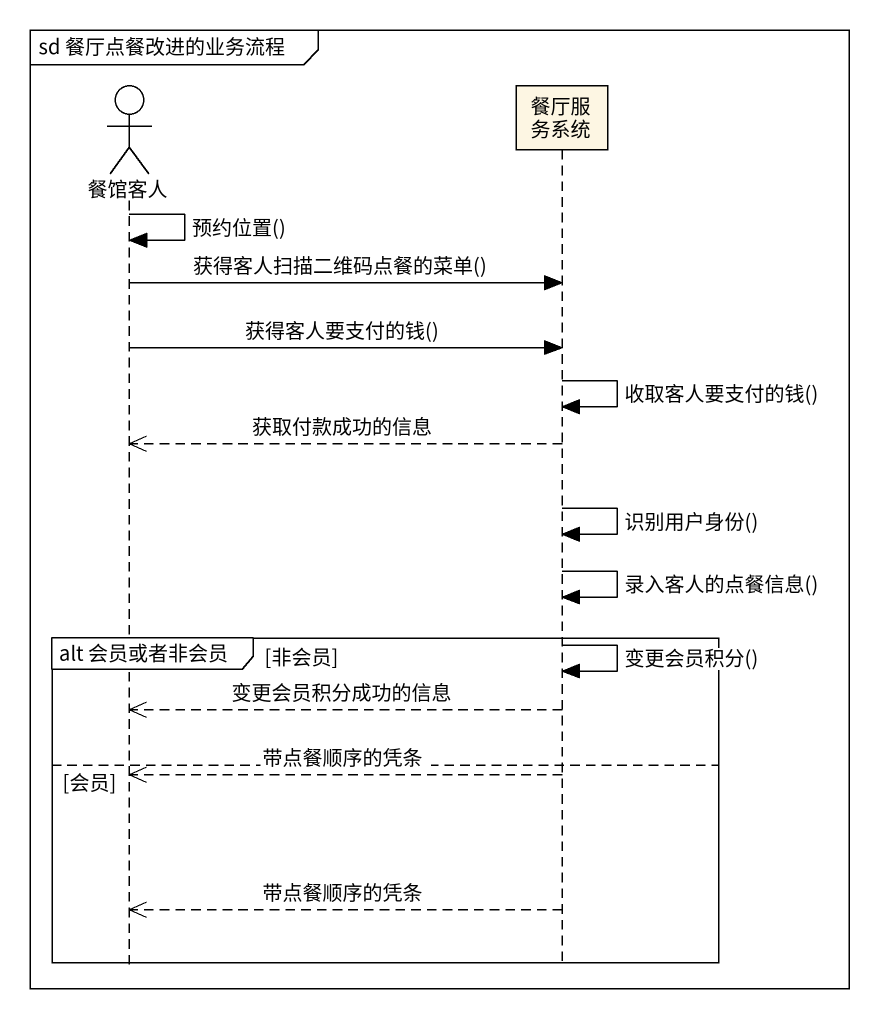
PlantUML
@startuml
mainframe sd 餐厅点餐改进的业务流程
hide footbox
actor 餐馆客人
participant 餐厅服务系统

餐馆客人 -> 餐馆客人 : 预约位置()
餐馆客人 -> 餐厅服务系统 : 获得客人扫描二维码点餐的菜单()
餐馆客人 -> 餐厅服务系统 : 获得客人要支付的钱()
餐厅服务系统 -> 餐厅服务系统 : 收取客人要支付的钱()
餐厅服务系统 -->> 餐馆客人 : 获取付款成功的信息
餐厅服务系统 -> 餐厅服务系统 : 识别用户身份()
餐厅服务系统 -> 餐厅服务系统 : 录入客人的点餐信息()
group alt 会员或者非会员 [非会员]
  餐厅服务系统 -> 餐厅服务系统 : 变更会员积分()
  餐厅服务系统 -->> 餐馆客人 : 变更会员积分成功的信息
else 会员
  餐厅服务系统 -->> 餐馆客人 : 带点餐顺序的凭条
  餐厅服务系统 -->> 餐馆客人 : 带点餐顺序的凭条
end
@enduml
